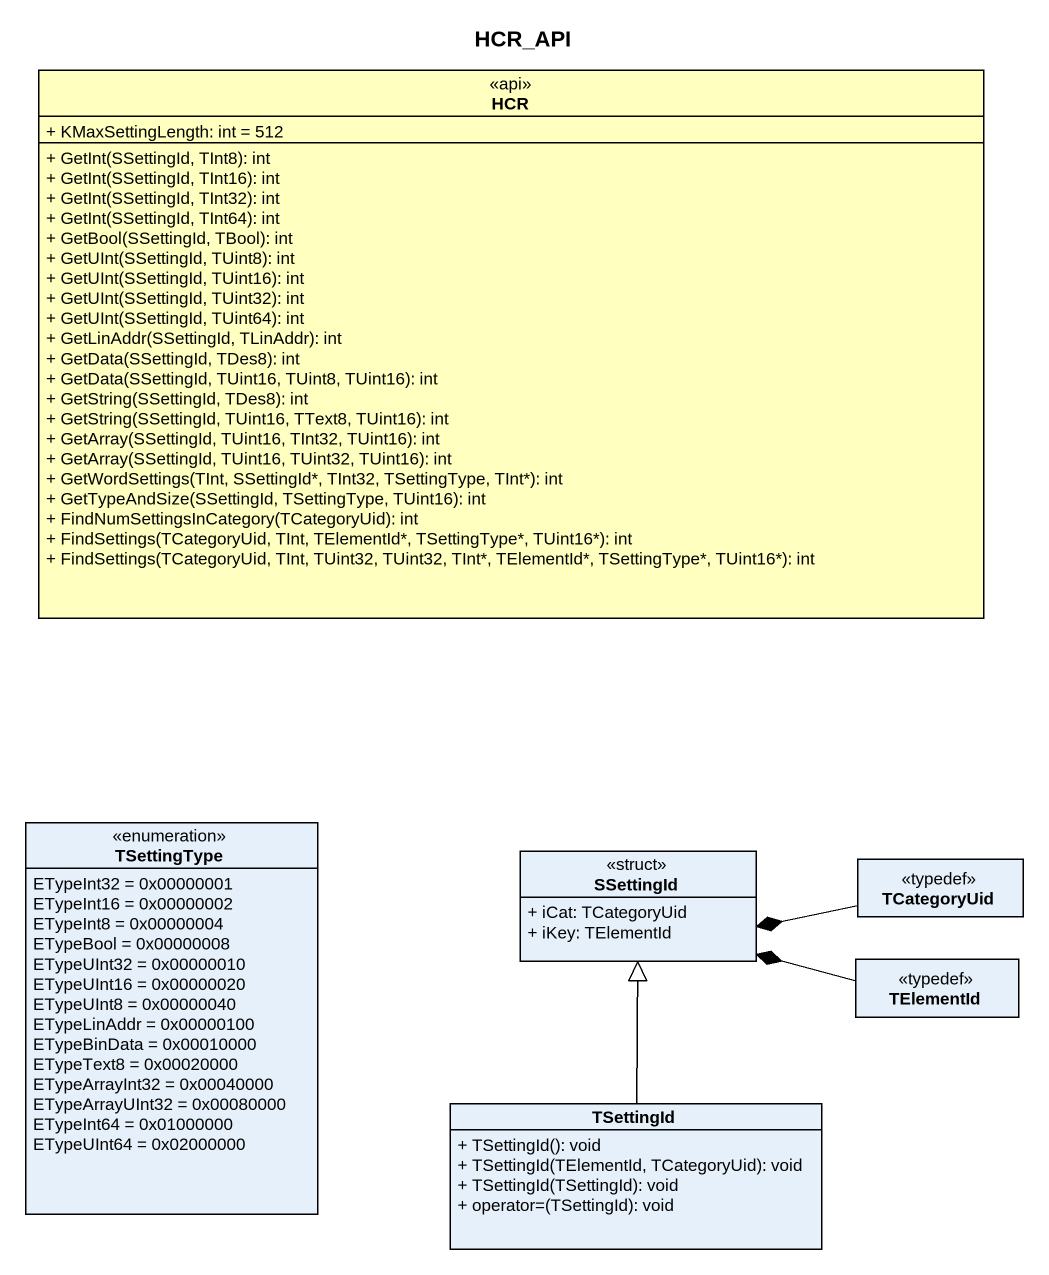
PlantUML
@startuml
title HCR_API
hide circle
hide empty members
skinparam classAttributeIconSize 0
class HCR <<api>> #FFFFBF {
  + KMaxSettingLength: int = 512
  + GetInt(SSettingId, TInt8): int
  + GetInt(SSettingId, TInt16): int
  + GetInt(SSettingId, TInt32): int
  + GetInt(SSettingId, TInt64): int
  + GetBool(SSettingId, TBool): int
  + GetUInt(SSettingId, TUint8): int
  + GetUInt(SSettingId, TUint16): int
  + GetUInt(SSettingId, TUint32): int
  + GetUInt(SSettingId, TUint64): int
  + GetLinAddr(SSettingId, TLinAddr): int
  + GetData(SSettingId, TDes8): int
  + GetData(SSettingId, TUint16, TUint8, TUint16): int
  + GetString(SSettingId, TDes8): int
  + GetString(SSettingId, TUint16, TText8, TUint16): int
  + GetArray(SSettingId, TUint16, TInt32, TUint16): int
  + GetArray(SSettingId, TUint16, TUint32, TUint16): int
  + GetWordSettings(TInt, SSettingId*, TInt32, TSettingType, TInt*): int
  + GetTypeAndSize(SSettingId, TSettingType, TUint16): int
  + FindNumSettingsInCategory(TCategoryUid): int
  + FindSettings(TCategoryUid, TInt, TElementId*, TSettingType*, TUint16*): int
  + FindSettings(TCategoryUid, TInt, TUint32, TUint32, TInt*, TElementId*, TSettingType*, TUint16*): int
}
enum TSettingType {
  ETypeInt32 = 0x00000001
  ETypeInt16 = 0x00000002
  ETypeInt8 = 0x00000004
  ETypeBool = 0x00000008
  ETypeUInt32 = 0x00000010
  ETypeUInt16 = 0x00000020
  ETypeUInt8 = 0x00000040
  ETypeLinAddr = 0x00000100
  ETypeBinData = 0x00010000
  ETypeText8 = 0x00020000
  ETypeArrayInt32 = 0x00040000
  ETypeArrayUInt32 = 0x00080000
  ETypeInt64 = 0x01000000
  ETypeUInt64 = 0x02000000
}
class SSettingId <<struct>> {
  + iCat: TCategoryUid
  + iKey: TElementId
}
class TCategoryUid <<typedef>>
class TElementId <<typedef>>
class TSettingId {
  + TSettingId(): void
  + TSettingId(TElementId, TCategoryUid): void
  + TSettingId(TSettingId): void
  + operator=(TSettingId): void
}
TCategoryUid -left-* SSettingId
TElementId -left-* SSettingId
TSettingId -up-|> SSettingId
@enduml
